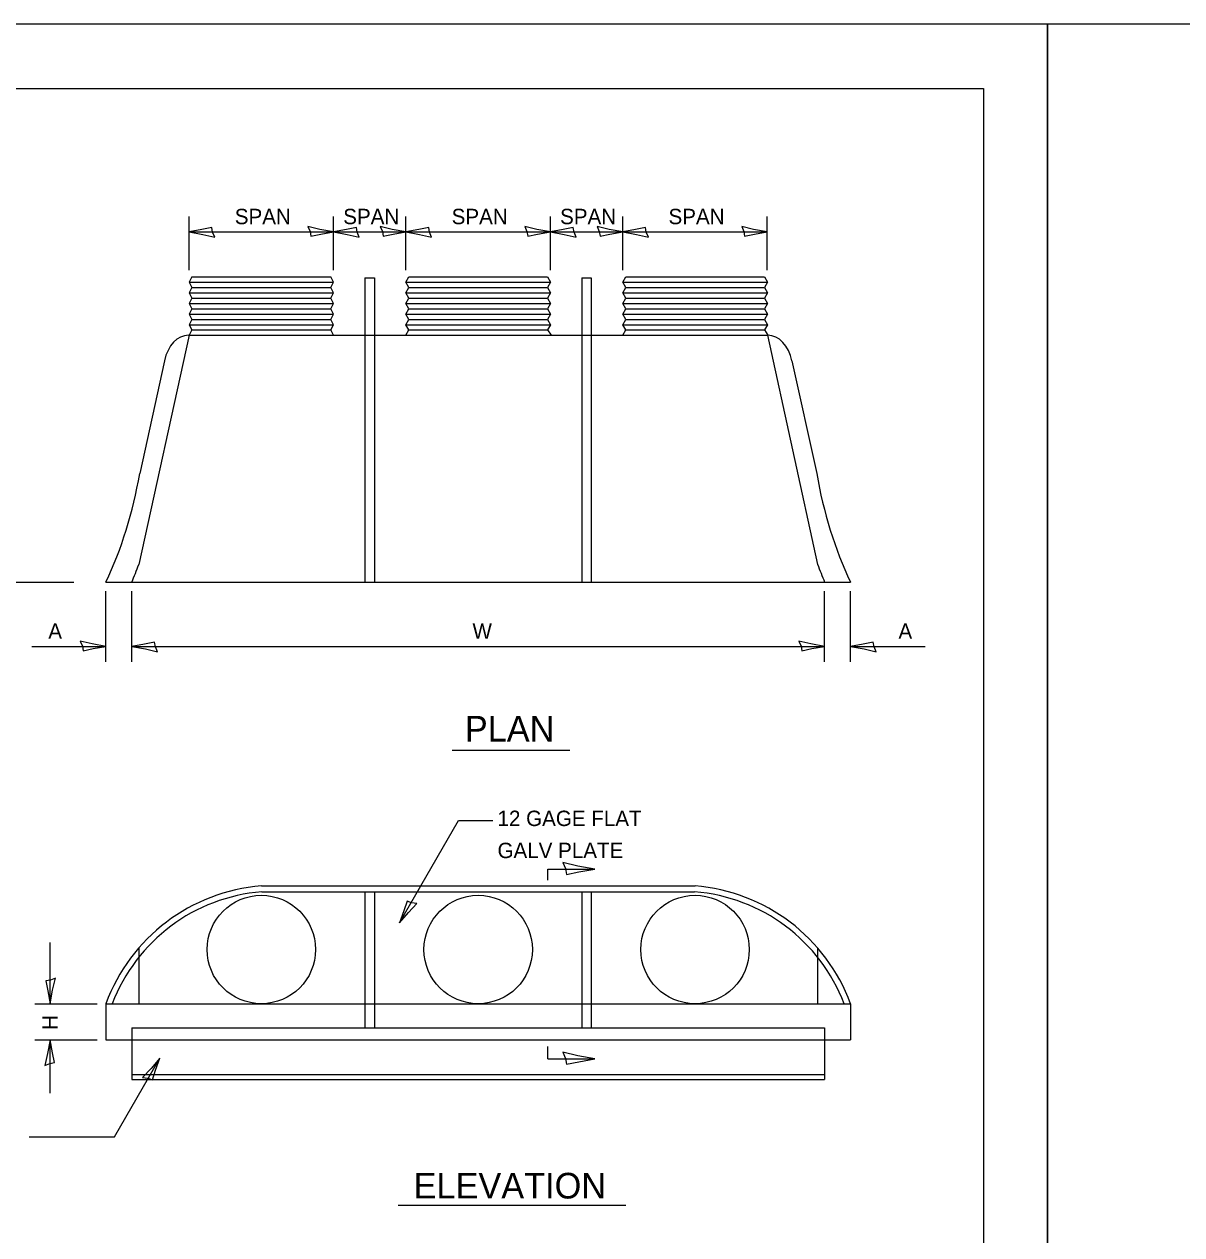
# Model space of a CAD drawing. Extents: x 2133490 to 2172050, y 2138301 to 2145980.
# Drawn here: x 2144990.7 to 2145442, y 2142065.6 to 2142537.6 of the extents above; entities that cross this region are included whole.
import ezdxf

# ---------------------------------------------------------------- set-up
doc = ezdxf.new("R2010")
doc.units = 0
for name, color, linetype in [('Design_PR_Roadway Dimensions', 7, 'Continuous'), ('Design_PR_Roadway Notes', 7, 'Continuous'), ('Drainage_PR_Pipe Culvert', 7, 'Continuous'), ('Level 23', 7, 'Continuous'), ('Sheets_50 Reference Boundary', 7, 'Continuous'), ('Sheets_General Details', 7, 'Continuous'), ('Sheets_Printer Plotting Border', 7, 'Continuous')]:
    doc.layers.add(name, color=color, linetype=linetype)

msp = doc.modelspace()

# ---------------------------------------------------------------- linework, layer by layer
at = {"layer": 'Design_PR_Roadway Dimensions'}
for p, q in [((2145054.94, 2142441.74), (2145054.94, 2142462.61)), ((2145111.31, 2142441.74), (2145111.31, 2142462.61)), ((2145139.5, 2142441.74), (2145139.5, 2142462.61)), ((2145195.86, 2142441.74), (2145195.86, 2142462.61)), ((2145224.05, 2142441.74), (2145224.05, 2142462.61)), ((2145280.41, 2142441.74), (2145280.41, 2142462.61)), ((2145054.94, 2142456.61), (2145111.31, 2142456.61)), ((2145111.31, 2142456.61), (2145139.5, 2142456.61)), ((2145139.5, 2142456.61), (2145195.86, 2142456.61)), ((2145195.86, 2142456.61), (2145224.05, 2142456.61)), ((2145224.05, 2142456.61), (2145280.41, 2142456.61)), ((2144879.94, 2142320.06), (2145010.04, 2142320.06)), ((2145022.54, 2142288.97), (2145022.54, 2142316.52)), ((2145032.63, 2142288.97), (2145032.63, 2142316.52)), ((2145302.74, 2142288.97), (2145302.74, 2142316.52)), ((2145312.83, 2142288.97), (2145312.83, 2142316.52)), ((2144993.65, 2142294.97), (2145022.54, 2142294.97)), ((2145032.63, 2142294.97), (2145302.74, 2142294.97)), ((2145312.83, 2142294.97), (2145342, 2142294.97)), ((2145136.97, 2142187.16), (2145160.04, 2142227.12)), ((2145160.04, 2142227.12), (2145173.36, 2142227.12)), ((2145194.86, 2142203.81), (2145194.86, 2142208.12)), ((2145194.86, 2142208.12), (2145213.21, 2142208.12)), ((2145000.78, 2142155.67), (2145000.78, 2142179.55)), ((2144994.78, 2142155.67), (2145019.1, 2142155.67)), ((2144994.78, 2142141.58), (2145019.1, 2142141.58)), ((2145000.78, 2142120.74), (2145000.78, 2142141.58)), ((2145025.88, 2142103.78), (2145043.61, 2142134.5)), ((2145194.86, 2142134.16), (2145194.86, 2142139.01)), ((2145194.86, 2142134.16), (2145213.21, 2142134.16)), ((2144992.66, 2142103.78), (2145025.88, 2142103.78))]:
    msp.add_line(p, q, dxfattribs=at)
at = {"layer": 'Design_PR_Roadway Notes'}
for p, q in [((2145157.53, 2142254.49), (2145203.43, 2142254.49)), ((2145136.52, 2142077.11), (2145225.21, 2142077.11))]:
    msp.add_line(p, q, dxfattribs=at)
at = {"layer": 'Drainage_PR_Pipe Culvert'}
for p, q in [((2145056.07, 2142439.03), (2145054.95, 2142436.94)), ((2145054.95, 2142436.94), (2145111.31, 2142436.94)), ((2145054.95, 2142436.94), (2145056.07, 2142434.91)), ((2145056.07, 2142439.03), (2145110.19, 2142439.03)), ((2145111.31, 2142436.94), (2145110.19, 2142439.03)), ((2145110.19, 2142434.91), (2145111.31, 2142436.94)), ((2145123.54, 2142438.66), (2145127.21, 2142438.66)), ((2145123.54, 2142438.66), (2145123.54, 2142416.31)), ((2145127.21, 2142438.66), (2145127.21, 2142416.31)), ((2145139.5, 2142436.94), (2145140.63, 2142439.03)), ((2145139.5, 2142436.94), (2145195.87, 2142436.94)), ((2145140.63, 2142434.91), (2145139.5, 2142436.94)), ((2145140.63, 2142439.03), (2145194.74, 2142439.03)), ((2145194.74, 2142439.03), (2145195.87, 2142436.94)), ((2145195.87, 2142436.94), (2145194.74, 2142434.91)), ((2145208.09, 2142438.66), (2145211.76, 2142438.66)), ((2145208.09, 2142438.66), (2145208.09, 2142416.31)), ((2145211.76, 2142438.66), (2145211.76, 2142416.31)), ((2145224.05, 2142436.94), (2145225.18, 2142439.03)), ((2145224.05, 2142436.94), (2145280.42, 2142436.94)), ((2145225.18, 2142434.91), (2145224.05, 2142436.94)), ((2145225.18, 2142439.03), (2145279.29, 2142439.03)), ((2145279.29, 2142439.03), (2145280.42, 2142436.94)), ((2145280.42, 2142436.94), (2145279.29, 2142434.91)), ((2145056.07, 2142434.91), (2145054.95, 2142432.83)), ((2145054.95, 2142432.83), (2145111.31, 2142432.83)), ((2145054.95, 2142432.83), (2145056.07, 2142430.8)), ((2145056.07, 2142434.91), (2145110.19, 2142434.91)), ((2145111.31, 2142432.83), (2145110.19, 2142434.91)), ((2145110.19, 2142430.8), (2145111.31, 2142432.83)), ((2145139.5, 2142432.83), (2145140.63, 2142434.91)), ((2145139.5, 2142432.83), (2145195.87, 2142432.83)), ((2145140.63, 2142430.8), (2145139.5, 2142432.83)), ((2145140.63, 2142434.91), (2145194.74, 2142434.91)), ((2145194.74, 2142434.91), (2145195.87, 2142432.83)), ((2145195.87, 2142432.83), (2145194.74, 2142430.8)), ((2145224.05, 2142432.83), (2145225.18, 2142434.91)), ((2145224.05, 2142432.83), (2145280.42, 2142432.83)), ((2145225.18, 2142430.8), (2145224.05, 2142432.83)), ((2145225.18, 2142434.91), (2145279.29, 2142434.91)), ((2145279.29, 2142434.91), (2145280.42, 2142432.83)), ((2145280.42, 2142432.83), (2145279.29, 2142430.8)), ((2145056.07, 2142430.8), (2145054.95, 2142428.68)), ((2145054.95, 2142428.68), (2145111.31, 2142428.68)), ((2145054.95, 2142428.68), (2145056.07, 2142426.63)), ((2145056.07, 2142430.8), (2145110.19, 2142430.8)), ((2145111.31, 2142428.68), (2145110.19, 2142430.8)), ((2145110.19, 2142426.63), (2145111.31, 2142428.68)), ((2145139.5, 2142428.68), (2145140.63, 2142430.8)), ((2145139.5, 2142428.68), (2145195.87, 2142428.68)), ((2145140.63, 2142426.63), (2145139.5, 2142428.68)), ((2145140.63, 2142430.8), (2145194.74, 2142430.8)), ((2145194.74, 2142430.8), (2145195.87, 2142428.68)), ((2145195.87, 2142428.68), (2145194.74, 2142426.63)), ((2145224.05, 2142428.68), (2145225.18, 2142430.8)), ((2145224.05, 2142428.68), (2145280.42, 2142428.68)), ((2145225.18, 2142426.63), (2145224.05, 2142428.68)), ((2145225.18, 2142430.8), (2145279.29, 2142430.8)), ((2145279.29, 2142430.8), (2145280.42, 2142428.68)), ((2145280.42, 2142428.68), (2145279.29, 2142426.63)), ((2145056.07, 2142426.63), (2145054.95, 2142424.54)), ((2145054.95, 2142424.54), (2145111.31, 2142424.54)), ((2145054.95, 2142424.54), (2145056.07, 2142422.51)), ((2145056.07, 2142422.51), (2145054.95, 2142420.42)), ((2145056.07, 2142426.63), (2145110.19, 2142426.63)), ((2145056.07, 2142422.51), (2145110.19, 2142422.51)), ((2145111.31, 2142424.54), (2145110.19, 2142426.63)), ((2145110.19, 2142422.51), (2145111.31, 2142424.54)), ((2145111.31, 2142420.42), (2145110.19, 2142422.51)), ((2145139.5, 2142424.54), (2145140.63, 2142426.63)), ((2145139.5, 2142424.54), (2145195.87, 2142424.54)), ((2145140.63, 2142422.51), (2145139.5, 2142424.54)), ((2145139.5, 2142420.42), (2145140.63, 2142422.51)), ((2145140.63, 2142426.63), (2145194.74, 2142426.63)), ((2145140.63, 2142422.51), (2145194.74, 2142422.51)), ((2145194.74, 2142426.63), (2145195.87, 2142424.54)), ((2145195.87, 2142424.54), (2145194.74, 2142422.51)), ((2145194.74, 2142422.51), (2145195.87, 2142420.42)), ((2145224.05, 2142424.54), (2145225.18, 2142426.63)), ((2145224.05, 2142424.54), (2145280.42, 2142424.54)), ((2145225.18, 2142422.51), (2145224.05, 2142424.54)), ((2145224.05, 2142420.42), (2145225.18, 2142422.51)), ((2145225.18, 2142426.63), (2145279.29, 2142426.63)), ((2145225.18, 2142422.51), (2145279.29, 2142422.51)), ((2145279.29, 2142426.63), (2145280.42, 2142424.54)), ((2145280.42, 2142424.54), (2145279.29, 2142422.51)), ((2145279.29, 2142422.51), (2145280.42, 2142420.42)), ((2145054.95, 2142420.42), (2145111.31, 2142420.42)), ((2145054.95, 2142420.42), (2145056.07, 2142418.4)), ((2145056.07, 2142418.4), (2145054.95, 2142416.31)), ((2145056.07, 2142418.4), (2145110.19, 2142418.4)), ((2145110.19, 2142418.4), (2145111.31, 2142420.42)), ((2145111.31, 2142416.31), (2145110.19, 2142418.4)), ((2145139.5, 2142420.42), (2145195.87, 2142420.42)), ((2145140.63, 2142418.4), (2145139.5, 2142420.42)), ((2145139.5, 2142416.31), (2145140.63, 2142418.4)), ((2145140.63, 2142418.4), (2145194.74, 2142418.4)), ((2145195.87, 2142420.42), (2145194.74, 2142418.4)), ((2145194.74, 2142418.4), (2145196.09, 2142416.31)), ((2145224.05, 2142420.42), (2145280.42, 2142420.42)), ((2145225.18, 2142418.4), (2145224.05, 2142420.42)), ((2145224.05, 2142416.31), (2145225.18, 2142418.4)), ((2145225.18, 2142418.4), (2145279.29, 2142418.4)), ((2145280.42, 2142420.42), (2145279.29, 2142418.4)), ((2145279.29, 2142418.4), (2145280.64, 2142416.31)), ((2145054.95, 2142416.31), (2145035.33, 2142326.94)), ((2145054.69, 2142416.31), (2145208.09, 2142416.31)), ((2145123.54, 2142416.31), (2145123.54, 2142320.23)), ((2145127.21, 2142416.31), (2145127.21, 2142320.23)), ((2145208.09, 2142416.31), (2145280.64, 2142416.31)), ((2145208.09, 2142416.31), (2145208.09, 2142320.23)), ((2145211.76, 2142416.31), (2145211.76, 2142320.23)), ((2145280.42, 2142416.31), (2145300.03, 2142326.94)), ((2145045.33, 2142406.37), (2145035.69, 2142362.37)), ((2145290.03, 2142406.34), (2145299.69, 2142362.37)), ((2145022.53, 2142320.06), (2145228.28, 2142320.06)), ((2145228.28, 2142320.06), (2145312.83, 2142320.06)), ((2145083.13, 2142201.61), (2145197.33, 2142201.61)), ((2145197.33, 2142201.61), (2145252.23, 2142201.61)), ((2145083.3, 2142199.29), (2145167.51, 2142199.29)), ((2145123.54, 2142199.29), (2145123.54, 2142146.28)), ((2145127.21, 2142199.29), (2145127.21, 2142146.28)), ((2145167.51, 2142199.29), (2145252.06, 2142199.29)), ((2145208.09, 2142199.29), (2145208.09, 2142146.28)), ((2145211.76, 2142199.29), (2145211.76, 2142146.28)), ((2145035.33, 2142177.4), (2145035.33, 2142155.67)), ((2145300.03, 2142177.4), (2145300.03, 2142155.67)), ((2145022.53, 2142155.67), (2145022.53, 2142141.57)), ((2145022.53, 2142155.67), (2145228.28, 2142155.67)), ((2145197.33, 2142155.67), (2145312.83, 2142155.67)), ((2145312.83, 2142155.67), (2145312.83, 2142141.57)), ((2145032.62, 2142146.28), (2145197.33, 2142146.28)), ((2145032.62, 2142146.28), (2145032.62, 2142141.57)), ((2145197.33, 2142146.28), (2145302.74, 2142146.28)), ((2145302.74, 2142146.28), (2145302.74, 2142141.57)), ((2145022.53, 2142141.57), (2145197.33, 2142141.57)), ((2145032.62, 2142141.57), (2145032.62, 2142126.08)), ((2145197.33, 2142141.57), (2145312.83, 2142141.57)), ((2145302.74, 2142141.57), (2145302.74, 2142126.08)), ((2145032.62, 2142128.02), (2145197.33, 2142128.02)), ((2145032.62, 2142126.08), (2145302.74, 2142126.08)), ((2145197.33, 2142128.02), (2145302.74, 2142128.02))]:
    msp.add_line(p, q, dxfattribs=at)
for centre in [(2145083.13, 2142176.8), (2145167.68, 2142176.8), (2145252.23, 2142176.8)]:
    msp.add_circle(centre, 21.14, dxfattribs=at)
for centre, radius, start, end in [((2145088.67, 2142131.36), 70.46, 94.5103, 159.8241), ((2145246.69, 2142131.36), 70.46, 20.1759, 85.4897), ((2145088.67, 2142131.36), 68.15, 94.5103, 159.1085), ((2145246.69, 2142131.36), 68.15, 20.8915, 85.4897)]:
    msp.add_arc(centre, radius, start, end, dxfattribs=at)
for centre, major_axis, start_param, end_param in [((2145054.7, 2142401.88), (0, 14.44), 0, 1.256081), ((2145280.63, 2142401.88), (0, 14.44), 5.022298, 6.283185), ((2144949.97, 2142393.96), (0, -129.42), 0.96296, 1.32435), ((2145385.39, 2142393.96), (0, -129.42), 4.958836, 5.320225), ((2144949.97, 2142393.96), (0, -141.8), 1.022499, 1.078459), ((2145385.39, 2142393.96), (0, -141.8), 5.204244, 5.260686)]:
    msp.add_ellipse(centre, major_axis=major_axis, ratio=0.683013, start_param=start_param, end_param=end_param, dxfattribs=at)
at = {"layer": 'Level 23'}
for points in [[(2145064.94, 2142454.52), (2145064.13, 2142456.44), (2145063.81, 2142458.29), (2145059.94, 2142457.48), (2145054.94, 2142456.61), (2145060.28, 2142455.64)], [(2145101.31, 2142458.71), (2145102.13, 2142456.78), (2145102.44, 2142454.94), (2145106.31, 2142455.75), (2145111.31, 2142456.61), (2145105.98, 2142457.58)], [(2145121.31, 2142454.52), (2145120.5, 2142456.44), (2145120.18, 2142458.29), (2145116.31, 2142457.48), (2145111.31, 2142456.61), (2145116.65, 2142455.64)], [(2145129.5, 2142458.71), (2145130.31, 2142456.78), (2145130.63, 2142454.94), (2145134.5, 2142455.75), (2145139.5, 2142456.61), (2145134.16, 2142457.58)], [(2145149.49, 2142454.52), (2145148.68, 2142456.44), (2145148.37, 2142458.29), (2145144.5, 2142457.48), (2145139.5, 2142456.61), (2145144.83, 2142455.64)], [(2145185.87, 2142458.71), (2145186.68, 2142456.78), (2145186.99, 2142454.94), (2145190.86, 2142455.75), (2145195.86, 2142456.61), (2145190.53, 2142457.58)], [(2145205.86, 2142454.52), (2145205.05, 2142456.44), (2145204.73, 2142458.29), (2145200.86, 2142457.48), (2145195.86, 2142456.61), (2145201.2, 2142455.64)], [(2145214.05, 2142458.71), (2145214.86, 2142456.78), (2145215.18, 2142454.94), (2145219.05, 2142455.75), (2145224.05, 2142456.61), (2145218.71, 2142457.58)], [(2145234.05, 2142454.52), (2145233.23, 2142456.44), (2145232.92, 2142458.29), (2145229.05, 2142457.48), (2145224.05, 2142456.61), (2145229.38, 2142455.64)], [(2145270.42, 2142458.71), (2145271.23, 2142456.78), (2145271.54, 2142454.94), (2145275.41, 2142455.75), (2145280.41, 2142456.61), (2145275.08, 2142457.58)], [(2145012.54, 2142297.07), (2145013.35, 2142295.14), (2145013.67, 2142293.3), (2145017.54, 2142294.11), (2145022.54, 2142294.97), (2145017.2, 2142295.94)], [(2145042.62, 2142292.88), (2145041.81, 2142294.8), (2145041.5, 2142296.65), (2145037.63, 2142295.84), (2145032.63, 2142294.97), (2145037.96, 2142294)], [(2145292.74, 2142297.07), (2145293.55, 2142295.14), (2145293.87, 2142293.3), (2145297.74, 2142294.11), (2145302.74, 2142294.97), (2145297.4, 2142295.94)], [(2145322.83, 2142292.88), (2145322.01, 2142294.8), (2145321.7, 2142296.65), (2145317.83, 2142295.84), (2145312.83, 2142294.97), (2145318.16, 2142294)], [(2145200.71, 2142210.73), (2145201.73, 2142208.33), (2145202.12, 2142206.03), (2145206.96, 2142207.03), (2145213.21, 2142208.12), (2145206.54, 2142209.33)], [(2145143.78, 2142194.77), (2145141.71, 2142195.03), (2145139.96, 2142195.68), (2145138.72, 2142191.92), (2145136.97, 2142187.16), (2145140.48, 2142191.29)], [(2145002.87, 2142165.66), (2145000.95, 2142164.85), (2144999.1, 2142164.54), (2144999.91, 2142160.67), (2145000.78, 2142155.67), (2145001.75, 2142161)], [(2144998.68, 2142131.58), (2145000.61, 2142132.39), (2145002.45, 2142132.71), (2145001.64, 2142136.58), (2145000.78, 2142141.58), (2144999.81, 2142136.24)], [(2145036.8, 2142126.89), (2145038.87, 2142126.63), (2145040.63, 2142125.98), (2145041.86, 2142129.74), (2145043.61, 2142134.5), (2145040.11, 2142130.37)], [(2145200.71, 2142136.77), (2145201.73, 2142134.37), (2145202.12, 2142132.07), (2145206.96, 2142133.07), (2145213.21, 2142134.16), (2145206.54, 2142135.37)]]:
    msp.add_lwpolyline(points, close=True, dxfattribs=at)
at = {"layer": 'Sheets_50 Reference Boundary'}
msp.add_lwpolyline([(2143789.66, 2142512.57), (2145364.66, 2142512.57), (2145364.66, 2141512.58), (2143789.66, 2141512.58)], close=True, dxfattribs=at)
at = {"layer": 'Sheets_General Details'}
for p, q in [((2145389.66, 2142537.58), (2143689.66, 2142537.58)), ((2145389.66, 2141437.58), (2145389.66, 2142537.58)), ((2145389.66, 2142537.58), (2145389.66, 2141437.58)), ((2147089.66, 2142537.58), (2145389.66, 2142537.58))]:
    msp.add_line(p, q, dxfattribs=at)
msp.add_lwpolyline([(2143789.66, 2142512.58), (2145364.66, 2142512.58), (2145364.66, 2141462.58), (2143789.66, 2141462.58)], close=True, dxfattribs=at)
at = {"layer": 'Sheets_Printer Plotting Border'}
for points in [[(2143689.66, 2141437.58), (2145389.66, 2141437.58), (2145389.66, 2142537.58), (2143689.66, 2142537.58)], [(2145389.66, 2141437.58), (2147089.66, 2141437.58), (2147089.66, 2142537.58), (2145389.66, 2142537.58)]]:
    msp.add_lwpolyline(points, close=True, dxfattribs=at)

# ---------------------------------------------------------------- texts
at = {"layer": 'Level 23'}
for s, height, p in [('SPAN', 6, (2145072.78, 2142459.61)), ('SPAN', 6, (2145115.06, 2142459.61)), ('SPAN', 6, (2145157.33, 2142459.61)), ('SPAN', 6, (2145199.61, 2142459.61)), ('SPAN', 6, (2145241.88, 2142459.61)), ('A', 6, (2145000.07, 2142297.97)), ('W', 6, (2145165.46, 2142297.97)), ('A', 6, (2145331.54, 2142297.97)), ('PLAN', 10, (2145162.47, 2142257.87)), ('12 GAGE FLAT', 6, (2145175.21, 2142224.94)), ('GALV PLATE', 6, (2145175.21, 2142212.44)), ('ELEVATION', 10, (2145142.49, 2142079.72))]:
    msp.add_text(s, height=height, dxfattribs=at).set_placement(p)
msp.add_text('H', height=6, rotation=90, dxfattribs=at).set_placement((2145003.77, 2142145.42))

doc.saveas('drawing.dxf')
